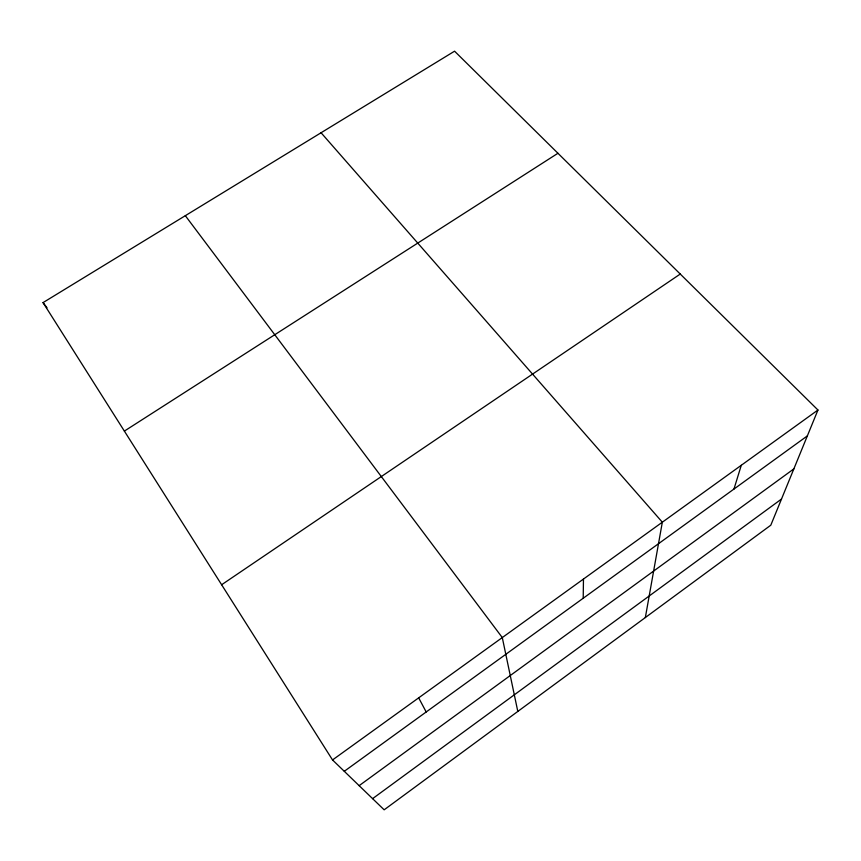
<?xml version="1.0" encoding="UTF-8"?>
<svg xmlns="http://www.w3.org/2000/svg" width="861" height="861" viewBox="0 0 861 861"><rect width="100%" height="100%" fill="white"/><g stroke="black" fill="none" stroke-linecap="round" stroke-linejoin="round"><path stroke-width="1.29" d="M583.209 598.255L583.467 579.044M645.341 617.552L662.335 522.196L321.067 132.745M733.959 489.059L741.278 465.295M817.95 410.019L770.799 525.199L384.157 809.814L332.529 759.951L43.05 302.609L454.565 51.186L817.95 410.019L332.529 759.951M372.598 798.653L781.508 499.046M359.145 785.662L793.853 468.89M344.282 771.305L807.36 435.892M221.632 584.748L680.255 274.046M124.371 431.092L557.939 153.269M43.05 302.609L47 307.732M185.319 215.68L502.286 637.57L517.805 711.444M418.672 697.851L426.195 711.982"/></g></svg>
